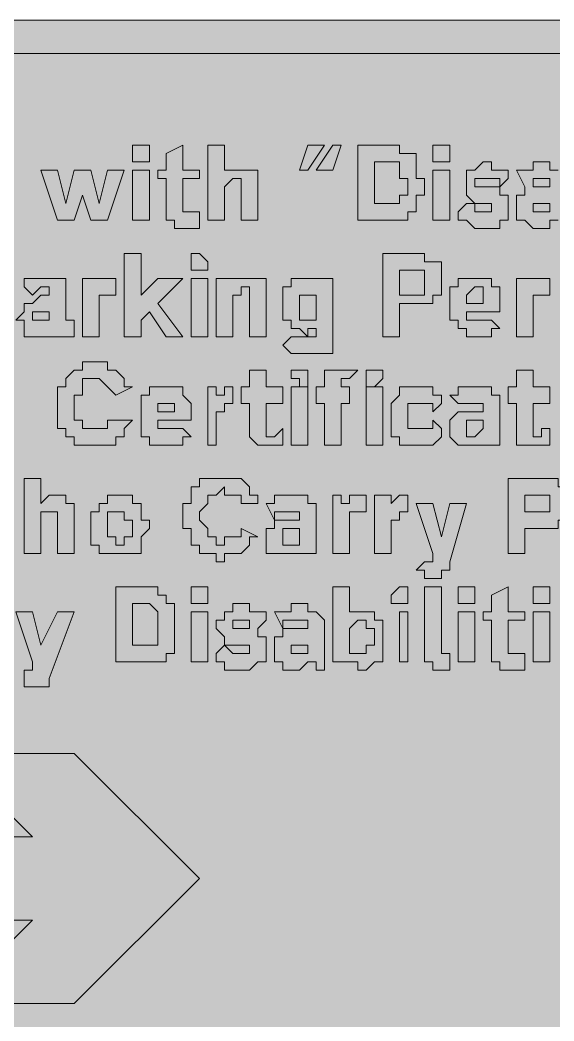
# Model space of a CAD drawing. Header units: metres. Extents: x 123 to 445, y 10 to 260.
# Drawn here: x 293.5 to 370.4, y 115.6 to 259.7 of the extents above; entities that cross this region are included whole.
import ezdxf

# ---------------------------------------------------------------- set-up
doc = ezdxf.new("R2010")
doc.units = ezdxf.units.M
doc.layers.add('FILL_BLACK_000000', color=7, linetype='Continuous', true_color=0x000000)
doc.layers.add('FILL_WHITE_FFFFFF', color=7, linetype='Continuous', true_color=0xffffff)

msp = doc.modelspace()

# ---------------------------------------------------------------- hatches: boundary and pattern name
at = {"layer": 'FILL_BLACK_000000', "true_color": 0x000000}
h = msp.add_hatch(color=7, dxfattribs=at)
h.dxf.hatch_style = 1
h.paths.add_polyline_path([(439.35, 259.68), (440.25, 258.97), (441.15, 258.48), (442.05, 257.99), (442.95, 257.28), (443.66, 256.38), (444.15, 255.48), (444.64, 254.58), (445.35, 253.68), (445.35, 250.08), (445.35, 19.68), (445.31, 17.88), (445.05, 16.08), (444.76, 15.18), (444.34, 14.28), (443.74, 13.38), (442.95, 12.48), (442.05, 11.77), (441.15, 11.28), (440.25, 10.79), (439.35, 10.08), (435.75, 10.08), (130.95, 10.08), (129.17, 10.12), (127.5, 10.38), (126.74, 10.67), (126.06, 11.09), (125.45, 11.69), (124.95, 12.48), (123.3, 14.28), (122.76, 15.18), (122.55, 16.08), (122.55, 19.68), (122.55, 250.08), (122.59, 251.88), (122.85, 253.68), (123.14, 254.58), (123.56, 255.48), (124.16, 256.38), (124.95, 257.28), (125.83, 257.99), (126.6, 258.48), (127.14, 258.97), (127.3, 259.28), (127.35, 259.68), (130.95, 259.68), (435.75, 259.68), (439.35, 259.68)])
h.paths.add_polyline_path([(129.19, 254.64), (128.38, 254.31), (127.65, 253.83), (127.04, 253.18), (126.56, 252.35), (126.26, 251.32), (126.15, 250.08), (126.15, 19.68), (126.36, 18.78), (126.9, 17.88), (128.55, 16.08), (128.6, 15.68), (128.76, 15.39), (129.3, 15.03), (130.07, 14.9), (130.95, 14.88), (435.75, 14.88), (436.65, 14.9), (437.55, 15.03), (438.45, 15.39), (439.35, 16.08), (440.04, 16.98), (440.4, 17.88), (440.53, 18.78), (440.55, 19.68), (440.55, 250.08), (440.55, 252.48), (440.4, 253.08), (440.04, 253.49), (439.75, 253.63), (439.35, 253.68), (438.45, 254.37), (437.55, 254.73), (436.65, 254.86), (435.75, 254.88), (130.95, 254.88), (130.05, 254.82), (129.19, 254.64)], flags=16)
h = msp.add_hatch(color=7, dxfattribs=at)
h.dxf.hatch_style = 1
h.paths.add_polyline_path([(309.75, 239.28), (309.75, 240.48), (309.75, 241.68), (310.95, 241.68), (312.15, 241.68), (312.15, 240.48), (312.15, 239.28), (310.95, 239.28), (309.75, 239.28)])
h = msp.add_hatch(color=7, dxfattribs=at)
h.dxf.hatch_style = 1
h.paths.add_polyline_path([(319.35, 238.08), (319.35, 236.88), (316.95, 236.88), (316.95, 233.28), (316.95, 232.08), (318.15, 232.08), (319.35, 232.08), (319.35, 230.88), (319.35, 229.68), (318.15, 229.68), (316.95, 229.68), (315.75, 229.68), (315.75, 230.88), (314.55, 230.88), (314.55, 232.08), (314.55, 236.88), (313.35, 236.88), (313.35, 238.08), (314.55, 238.08), (314.55, 240.48), (316.95, 241.68), (316.95, 238.08), (319.35, 238.08)])
h = msp.add_hatch(color=7, dxfattribs=at)
h.dxf.hatch_style = 1
h.paths.add_polyline_path([(324.15, 238.08), (325.35, 238.08), (326.55, 238.08), (327.75, 238.08), (327.75, 236.88), (327.75, 235.68), (327.75, 230.88), (325.35, 230.88), (325.35, 235.68), (325.35, 236.88), (324.15, 236.88), (322.95, 235.68), (322.95, 230.88), (320.55, 230.88), (320.55, 241.68), (322.95, 241.68), (322.95, 238.08), (324.15, 238.08)])
h = msp.add_hatch(color=7, dxfattribs=at)
h.dxf.hatch_style = 1
h.paths.add_polyline_path([(334.95, 241.68), (337.35, 241.68), (334.95, 238.08), (333.75, 238.08), (334.95, 241.68)])
h = msp.add_hatch(color=7, dxfattribs=at)
h.dxf.hatch_style = 1
h.paths.add_polyline_path([(338.55, 241.68), (339.75, 241.68), (338.55, 238.08), (336.15, 238.08), (338.55, 241.68)])
h = msp.add_hatch(color=7, dxfattribs=at)
h.dxf.hatch_style = 1
h.paths.add_polyline_path([(342.15, 241.68), (346.95, 241.68), (348.15, 241.68), (348.15, 240.48), (349.35, 240.48), (350.55, 240.48), (350.55, 239.28), (350.55, 238.08), (350.55, 236.88), (351.75, 236.88), (351.75, 235.68), (351.75, 234.48), (350.55, 234.48), (350.55, 233.28), (350.55, 232.08), (349.35, 232.08), (349.35, 230.88), (348.15, 230.88), (346.95, 230.88), (342.15, 230.88), (342.15, 241.68)])
h.paths.add_polyline_path([(345.75, 233.28), (346.95, 233.28), (348.15, 233.28), (348.15, 234.48), (349.35, 234.48), (349.35, 235.68), (349.35, 236.88), (348.15, 236.88), (348.15, 238.08), (348.15, 239.28), (346.95, 239.28), (345.75, 239.28), (344.55, 239.28), (344.55, 233.28), (345.75, 233.28)], flags=16)
h = msp.add_hatch(color=7, dxfattribs=at)
h.dxf.hatch_style = 1
h.paths.add_polyline_path([(352.95, 239.28), (352.95, 240.48), (352.95, 241.68), (354.15, 241.68), (355.35, 241.68), (355.35, 240.48), (355.35, 239.28), (354.15, 239.28), (352.95, 239.28)])
h = msp.add_hatch(color=7, dxfattribs=at)
h.dxf.hatch_style = 1
h.paths.add_polyline_path([(363.75, 234.48), (363.75, 233.28), (363.75, 232.08), (363.75, 230.88), (362.55, 230.88), (362.55, 229.68), (361.35, 229.68), (360.15, 229.68), (358.95, 229.68), (357.75, 230.88), (356.55, 230.88), (356.55, 232.08), (357.75, 233.28), (358.95, 233.28), (357.75, 234.48), (357.75, 235.68), (357.75, 236.88), (357.75, 238.08), (358.95, 238.08), (360.15, 239.28), (361.35, 239.28), (361.35, 238.08), (362.55, 238.08), (363.75, 238.08), (363.75, 236.88), (362.55, 235.68), (362.55, 234.48), (363.75, 234.48)])
h.paths.add_polyline_path([(358.95, 232.08), (360.15, 232.08), (361.35, 232.08), (361.35, 233.28), (360.15, 233.28), (358.95, 233.28), (358.95, 232.08)], flags=16)
h.paths.add_polyline_path([(362.55, 236.88), (361.35, 236.88), (360.15, 236.88), (358.95, 236.88), (358.95, 235.68), (360.15, 235.68), (361.35, 235.68), (362.55, 235.68), (362.55, 236.88)], flags=16)
h = msp.add_hatch(color=7, dxfattribs=at)
h.dxf.hatch_style = 1
h.paths.add_polyline_path([(367.35, 238.08), (367.35, 239.28), (368.55, 239.28), (369.75, 239.28), (369.75, 238.08), (370.95, 238.08), (372.15, 238.08), (372.15, 236.88), (372.15, 232.08), (373.35, 232.08), (372.15, 229.68), (370.95, 229.68), (370.95, 230.88), (369.75, 230.88), (369.75, 229.68), (368.55, 229.68), (367.35, 229.68), (366.15, 230.88), (364.95, 230.88), (364.95, 232.08), (364.95, 233.28), (364.95, 234.48), (366.15, 234.48), (366.15, 235.68), (364.95, 238.08), (366.15, 238.08), (367.35, 238.08)])
h.paths.add_polyline_path([(369.75, 236.88), (368.55, 236.88), (367.35, 236.88), (367.35, 235.68), (368.55, 235.68), (369.75, 235.68), (369.75, 236.88)], flags=16)
h.paths.add_polyline_path([(368.55, 232.08), (369.75, 232.08), (369.75, 233.28), (368.55, 233.28), (367.35, 233.28), (367.35, 232.08), (368.55, 232.08)], flags=16)
h = msp.add_hatch(color=7, dxfattribs=at)
h.dxf.hatch_style = 1
h.paths.add_polyline_path([(303.75, 230.88), (302.55, 234.48), (301.35, 230.88), (298.95, 230.88), (296.55, 238.08), (298.95, 238.08), (300.15, 233.28), (301.35, 238.08), (302.55, 238.08), (303.75, 238.08), (304.95, 233.28), (306.15, 238.08), (308.55, 238.08), (306.15, 230.88), (303.75, 230.88)])
h = msp.add_hatch(color=7, dxfattribs=at)
h.dxf.hatch_style = 1
h.paths.add_polyline_path([(309.75, 230.88), (309.75, 238.08), (312.15, 238.08), (312.15, 230.88), (309.75, 230.88)])
h = msp.add_hatch(color=7, dxfattribs=at)
h.dxf.hatch_style = 1
h.paths.add_polyline_path([(352.95, 230.88), (352.95, 238.08), (355.35, 238.08), (355.35, 230.88), (352.95, 230.88)])
h = msp.add_hatch(color=7, dxfattribs=at)
h.dxf.hatch_style = 1
h.paths.add_polyline_path([(308.55, 226.08), (310.95, 226.08), (310.95, 220.08), (313.35, 222.48), (316.95, 222.48), (313.35, 218.88), (316.95, 214.08), (314.55, 214.08), (312.15, 217.68), (310.95, 216.48), (310.95, 214.08), (308.55, 214.08), (308.55, 226.08)])
h = msp.add_hatch(color=7, dxfattribs=at)
h.dxf.hatch_style = 1
h.paths.add_polyline_path([(318.15, 223.68), (318.15, 224.88), (318.15, 226.08), (319.35, 226.08), (320.55, 224.88), (320.55, 223.68), (319.35, 223.68), (318.15, 223.68)])
h = msp.add_hatch(color=7, dxfattribs=at)
h.dxf.hatch_style = 1
h.paths.add_polyline_path([(345.75, 214.08), (345.75, 226.08), (351.75, 226.08), (351.75, 224.88), (352.95, 224.88), (354.15, 224.88), (354.15, 223.68), (354.15, 222.48), (354.15, 221.28), (354.15, 220.08), (352.95, 220.08), (352.95, 218.88), (351.75, 218.88), (348.15, 218.88), (348.15, 214.08), (345.75, 214.08)])
h.paths.add_polyline_path([(351.75, 220.08), (351.75, 221.28), (351.75, 222.48), (351.75, 223.68), (350.55, 223.68), (348.15, 223.68), (348.15, 220.08), (350.55, 220.08), (351.75, 220.08)], flags=16)
h = msp.add_hatch(color=7, dxfattribs=at)
h.dxf.hatch_style = 1
h.paths.add_polyline_path([(295.35, 214.08), (294.15, 214.08), (294.15, 215.28), (294.15, 216.48), (292.95, 216.48), (294.15, 217.68), (294.15, 218.88), (295.35, 218.88), (296.55, 220.08), (297.75, 220.08), (297.75, 221.28), (296.55, 221.28), (295.35, 220.08), (294.15, 221.28), (294.15, 222.48), (295.35, 222.48), (296.55, 222.48), (297.75, 222.48), (298.95, 222.48), (300.15, 222.48), (300.15, 221.28), (300.15, 220.08), (300.15, 216.48), (301.35, 216.48), (301.35, 214.08), (300.15, 214.08), (298.95, 214.08), (297.75, 214.08), (296.55, 214.08), (295.35, 214.08)])
h.paths.add_polyline_path([(297.75, 216.48), (297.75, 217.68), (296.55, 217.68), (295.35, 217.68), (295.35, 216.48), (296.55, 216.48), (297.75, 216.48)], flags=16)
h = msp.add_hatch(color=7, dxfattribs=at)
h.dxf.hatch_style = 1
h.paths.add_polyline_path([(307.35, 222.48), (307.35, 220.08), (306.15, 220.08), (304.95, 220.08), (304.95, 218.88), (304.95, 214.08), (302.55, 214.08), (302.55, 222.48), (304.95, 222.48), (306.15, 222.48), (307.35, 222.48)])
h = msp.add_hatch(color=7, dxfattribs=at)
h.dxf.hatch_style = 1
h.paths.add_polyline_path([(318.15, 214.08), (318.15, 222.48), (320.55, 222.48), (320.55, 214.08), (318.15, 214.08)])
h = msp.add_hatch(color=7, dxfattribs=at)
h.dxf.hatch_style = 1
h.paths.add_polyline_path([(326.55, 214.08), (326.55, 218.88), (326.55, 220.08), (326.55, 221.28), (325.35, 221.28), (325.35, 220.08), (324.15, 220.08), (324.15, 218.88), (324.15, 214.08), (321.75, 214.08), (321.75, 222.48), (324.15, 222.48), (325.35, 222.48), (326.55, 222.48), (327.75, 222.48), (328.95, 222.48), (328.95, 221.28), (328.95, 220.08), (328.95, 214.08), (326.55, 214.08)])
h = msp.add_hatch(color=7, dxfattribs=at)
h.dxf.hatch_style = 1
h.paths.add_polyline_path([(332.55, 216.48), (331.35, 216.48), (331.35, 217.68), (331.35, 218.88), (331.35, 220.08), (331.35, 221.28), (332.55, 221.28), (332.55, 222.48), (333.75, 222.48), (334.95, 222.48), (336.15, 222.48), (338.55, 222.48), (338.55, 214.08), (338.55, 212.88), (338.55, 211.68), (337.35, 211.68), (336.15, 211.68), (334.95, 211.68), (333.75, 211.68), (332.55, 211.68), (331.35, 212.88), (332.55, 214.08), (333.75, 214.08), (334.95, 214.08), (333.75, 215.28), (332.55, 215.28), (332.55, 216.48)])
h.paths.add_polyline_path([(336.15, 214.08), (336.15, 215.28), (334.95, 215.28), (334.95, 214.08), (336.15, 214.08)], flags=16)
h.paths.add_polyline_path([(333.75, 220.08), (333.75, 218.88), (333.75, 217.68), (333.75, 216.48), (334.95, 216.48), (336.15, 216.48), (336.15, 217.68), (336.15, 220.08), (334.95, 220.08), (333.75, 220.08)], flags=16)
h = msp.add_hatch(color=7, dxfattribs=at)
h.dxf.hatch_style = 1
h.paths.add_polyline_path([(357.75, 216.48), (358.95, 216.48), (360.15, 216.48), (361.35, 216.48), (362.55, 215.28), (361.35, 215.28), (361.35, 214.08), (360.15, 214.08), (358.95, 214.08), (357.75, 214.08), (357.75, 215.28), (356.55, 215.28), (356.55, 216.48), (355.35, 216.48), (355.35, 217.68), (355.35, 218.88), (355.35, 220.08), (355.35, 221.28), (356.55, 221.28), (356.55, 222.48), (357.75, 222.48), (358.95, 222.48), (360.15, 222.48), (361.35, 222.48), (361.35, 221.28), (362.55, 221.28), (362.55, 220.08), (362.55, 218.88), (362.55, 217.68), (357.75, 217.68), (357.75, 216.48)])
h.paths.add_polyline_path([(360.15, 220.08), (360.15, 221.28), (358.95, 221.28), (357.75, 220.08), (357.75, 218.88), (360.15, 218.88), (360.15, 220.08)], flags=16)
h = msp.add_hatch(color=7, dxfattribs=at)
h.dxf.hatch_style = 1
h.paths.add_polyline_path([(369.75, 222.48), (369.75, 220.08), (368.55, 220.08), (367.35, 220.08), (367.35, 218.88), (367.35, 214.08), (364.95, 214.08), (364.95, 222.48), (367.35, 222.48), (368.55, 222.48), (369.75, 222.48)])
h = msp.add_hatch(color=7, dxfattribs=at)
h.dxf.hatch_style = 1
h.paths.add_polyline_path([(308.55, 200.88), (308.55, 199.68), (307.35, 199.68), (307.35, 198.48), (306.15, 198.48), (304.95, 198.48), (303.75, 198.48), (302.55, 198.48), (301.35, 198.48), (301.35, 199.68), (300.15, 199.68), (300.15, 200.88), (298.95, 200.88), (298.95, 202.08), (298.95, 203.28), (298.95, 204.48), (298.95, 205.68), (298.95, 206.88), (300.15, 206.88), (300.15, 208.08), (301.35, 209.28), (302.55, 209.28), (302.55, 210.48), (303.75, 210.48), (304.95, 210.48), (306.15, 210.48), (306.15, 209.28), (307.35, 209.28), (308.55, 208.08), (308.55, 206.88), (309.75, 206.88), (307.35, 205.68), (306.15, 206.88), (304.95, 208.08), (303.75, 208.08), (302.55, 208.08), (302.55, 206.88), (302.55, 205.68), (301.35, 205.68), (301.35, 204.48), (301.35, 203.28), (301.35, 202.08), (302.55, 202.08), (302.55, 200.88), (303.75, 200.88), (304.95, 200.88), (306.15, 200.88), (306.15, 202.08), (307.35, 202.08), (309.75, 202.08), (308.55, 200.88)])
h = msp.add_hatch(color=7, dxfattribs=at)
h.dxf.hatch_style = 1
h.paths.add_polyline_path([(331.35, 206.88), (331.35, 204.48), (328.95, 204.48), (328.95, 200.88), (328.95, 199.68), (330.15, 199.68), (331.35, 200.88), (331.35, 198.48), (330.15, 198.48), (328.95, 198.48), (327.75, 198.48), (326.55, 199.68), (326.55, 204.48), (325.35, 204.48), (325.35, 206.88), (326.55, 206.88), (326.55, 209.28), (328.95, 209.28), (328.95, 206.88), (331.35, 206.88)])
h = msp.add_hatch(color=7, dxfattribs=at)
h.dxf.hatch_style = 1
h.paths.add_polyline_path([(333.75, 208.08), (332.55, 208.08), (332.55, 209.28), (333.75, 209.28), (334.95, 209.28), (334.95, 208.08), (334.95, 206.88), (333.75, 206.88), (333.75, 208.08)])
h = msp.add_hatch(color=7, dxfattribs=at)
h.dxf.hatch_style = 1
h.paths.add_polyline_path([(337.35, 198.48), (337.35, 204.48), (336.15, 204.48), (336.15, 206.88), (337.35, 206.88), (337.35, 208.08), (337.35, 209.28), (338.55, 209.28), (339.75, 209.28), (340.95, 209.28), (342.15, 209.28), (340.95, 208.08), (339.75, 208.08), (339.75, 206.88), (340.95, 206.88), (340.95, 204.48), (339.75, 204.48), (339.75, 198.48), (337.35, 198.48)])
h = msp.add_hatch(color=7, dxfattribs=at)
h.dxf.hatch_style = 1
h.paths.add_polyline_path([(343.35, 206.88), (343.35, 208.08), (343.35, 209.28), (344.55, 209.28), (345.75, 209.28), (345.75, 208.08), (344.55, 206.88), (343.35, 206.88)])
h = msp.add_hatch(color=7, dxfattribs=at)
h.dxf.hatch_style = 1
h.paths.add_polyline_path([(369.75, 206.88), (369.75, 204.48), (367.35, 204.48), (367.35, 200.88), (367.35, 199.68), (368.55, 199.68), (368.55, 200.88), (369.75, 200.88), (369.75, 198.48), (368.55, 198.48), (367.35, 198.48), (366.15, 198.48), (364.95, 198.48), (364.95, 199.68), (364.95, 204.48), (363.75, 204.48), (363.75, 206.88), (364.95, 206.88), (364.95, 209.28), (367.35, 209.28), (367.35, 206.88), (369.75, 206.88)])
h = msp.add_hatch(color=7, dxfattribs=at)
h.dxf.hatch_style = 1
h.paths.add_polyline_path([(313.35, 200.88), (314.55, 200.88), (315.75, 200.88), (316.95, 200.88), (318.15, 199.68), (316.95, 199.68), (316.95, 198.48), (315.75, 198.48), (314.55, 198.48), (313.35, 198.48), (312.15, 198.48), (312.15, 199.68), (310.95, 199.68), (310.95, 200.88), (310.95, 202.08), (310.95, 203.28), (310.95, 204.48), (310.95, 205.68), (312.15, 205.68), (312.15, 206.88), (313.35, 206.88), (314.55, 206.88), (315.75, 206.88), (316.95, 206.88), (316.95, 205.68), (318.15, 204.48), (318.15, 203.28), (318.15, 202.08), (313.35, 202.08), (313.35, 200.88)])
h.paths.add_polyline_path([(315.75, 204.48), (314.55, 204.48), (313.35, 204.48), (313.35, 203.28), (315.75, 203.28), (315.75, 204.48)], flags=16)
h = msp.add_hatch(color=7, dxfattribs=at)
h.dxf.hatch_style = 1
h.paths.add_polyline_path([(320.55, 206.88), (321.75, 206.88), (321.75, 205.68), (322.95, 205.68), (322.95, 206.88), (324.15, 206.88), (324.15, 204.48), (322.95, 204.48), (322.95, 203.28), (321.75, 203.28), (321.75, 198.48), (320.55, 198.48), (320.55, 206.88)])
h = msp.add_hatch(color=7, dxfattribs=at)
h.dxf.hatch_style = 1
h.paths.add_polyline_path([(332.55, 198.48), (332.55, 206.88), (334.95, 206.88), (334.95, 198.48), (332.55, 198.48)])
h = msp.add_hatch(color=7, dxfattribs=at)
h.dxf.hatch_style = 1
h.paths.add_polyline_path([(343.35, 198.48), (343.35, 206.88), (345.75, 206.88), (345.75, 198.48), (343.35, 198.48)])
h = msp.add_hatch(color=7, dxfattribs=at)
h.dxf.hatch_style = 1
h.paths.add_polyline_path([(351.75, 206.88), (352.95, 206.88), (352.95, 205.68), (354.15, 205.68), (354.15, 204.48), (352.95, 203.28), (352.95, 204.48), (351.75, 204.48), (350.55, 204.48), (349.35, 204.48), (349.35, 203.28), (349.35, 202.08), (349.35, 200.88), (350.55, 200.88), (351.75, 200.88), (352.95, 200.88), (352.95, 202.08), (354.15, 200.88), (354.15, 199.68), (352.95, 198.48), (351.75, 198.48), (350.55, 198.48), (349.35, 198.48), (348.15, 198.48), (348.15, 199.68), (346.95, 199.68), (346.95, 200.88), (346.95, 202.08), (346.95, 203.28), (346.95, 204.48), (348.15, 205.68), (348.15, 206.88), (349.35, 206.88), (350.55, 206.88), (351.75, 206.88)])
h = msp.add_hatch(color=7, dxfattribs=at)
h.dxf.hatch_style = 1
h.paths.add_polyline_path([(356.55, 198.48), (355.35, 199.68), (355.35, 200.88), (355.35, 202.08), (356.55, 203.28), (357.75, 203.28), (358.95, 203.28), (360.15, 203.28), (360.15, 204.48), (358.95, 204.48), (357.75, 204.48), (356.55, 204.48), (355.35, 205.68), (356.55, 205.68), (356.55, 206.88), (357.75, 206.88), (358.95, 206.88), (360.15, 206.88), (361.35, 206.88), (361.35, 205.68), (362.55, 205.68), (362.55, 204.48), (362.55, 200.88), (362.55, 199.68), (362.55, 198.48), (361.35, 198.48), (360.15, 198.48), (358.95, 198.48), (357.75, 198.48), (356.55, 198.48)])
h.paths.add_polyline_path([(358.95, 199.68), (360.15, 200.88), (360.15, 202.08), (358.95, 202.08), (357.75, 202.08), (357.75, 200.88), (357.75, 199.68), (358.95, 199.68)], flags=16)
h = msp.add_hatch(color=7, dxfattribs=at)
h.dxf.hatch_style = 1
h.paths.add_polyline_path([(297.75, 191.28), (298.95, 191.28), (300.15, 191.28), (300.15, 190.08), (301.35, 190.08), (301.35, 188.88), (301.35, 187.68), (301.35, 182.88), (298.95, 182.88), (298.95, 187.68), (298.95, 188.88), (297.75, 188.88), (296.55, 188.88), (296.55, 187.68), (296.55, 182.88), (294.15, 182.88), (294.15, 193.68), (296.55, 193.68), (296.55, 190.08), (297.75, 191.28)])
h = msp.add_hatch(color=7, dxfattribs=at)
h.dxf.hatch_style = 1
h.paths.add_polyline_path([(326.55, 185.28), (326.55, 184.08), (325.35, 182.88), (324.15, 182.88), (322.95, 182.88), (322.95, 181.68), (321.75, 181.68), (321.75, 182.88), (320.55, 182.88), (319.35, 182.88), (319.35, 184.08), (318.15, 184.08), (318.15, 185.28), (318.15, 186.48), (316.95, 186.48), (316.95, 187.68), (316.95, 188.88), (316.95, 190.08), (318.15, 190.08), (318.15, 191.28), (318.15, 192.48), (319.35, 192.48), (319.35, 193.68), (320.55, 193.68), (321.75, 193.68), (322.95, 193.68), (324.15, 193.68), (325.35, 193.68), (326.55, 192.48), (326.55, 191.28), (327.75, 191.28), (327.75, 190.08), (325.35, 190.08), (325.35, 191.28), (324.15, 191.28), (322.95, 191.28), (322.95, 192.48), (321.75, 191.28), (320.55, 191.28), (320.55, 190.08), (319.35, 188.88), (319.35, 187.68), (320.55, 186.48), (320.55, 185.28), (321.75, 185.28), (321.75, 184.08), (322.95, 184.08), (322.95, 185.28), (324.15, 185.28), (325.35, 185.28), (325.35, 186.48), (327.75, 185.28), (326.55, 185.28)])
h = msp.add_hatch(color=7, dxfattribs=at)
h.dxf.hatch_style = 1
h.paths.add_polyline_path([(363.75, 182.88), (363.75, 193.68), (369.75, 193.68), (370.95, 193.68), (370.95, 192.48), (372.15, 192.48), (372.15, 191.28), (372.15, 190.08), (372.15, 188.88), (372.15, 187.68), (370.95, 187.68), (370.95, 186.48), (369.75, 186.48), (366.15, 186.48), (366.15, 182.88), (363.75, 182.88)])
h.paths.add_polyline_path([(369.75, 188.88), (369.75, 190.08), (369.75, 191.28), (368.55, 191.28), (366.15, 191.28), (366.15, 188.88), (368.55, 188.88), (369.75, 188.88)], flags=16)
h = msp.add_hatch(color=7, dxfattribs=at)
h.dxf.hatch_style = 1
h.paths.add_polyline_path([(310.95, 184.08), (310.95, 182.88), (309.75, 182.88), (308.55, 182.88), (307.35, 182.88), (306.15, 182.88), (304.95, 182.88), (304.95, 184.08), (303.75, 184.08), (303.75, 185.28), (303.75, 186.48), (303.75, 187.68), (303.75, 188.88), (304.95, 188.88), (304.95, 190.08), (306.15, 190.08), (306.15, 191.28), (307.35, 191.28), (308.55, 191.28), (309.75, 191.28), (309.75, 190.08), (310.95, 190.08), (310.95, 188.88), (310.95, 187.68), (312.15, 187.68), (312.15, 186.48), (310.95, 185.28), (310.95, 184.08)])
h.paths.add_polyline_path([(308.55, 187.68), (308.55, 188.88), (307.35, 188.88), (306.15, 188.88), (306.15, 187.68), (306.15, 186.48), (306.15, 185.28), (307.35, 185.28), (307.35, 184.08), (308.55, 184.08), (308.55, 185.28), (309.75, 185.28), (309.75, 186.48), (309.75, 187.68), (308.55, 187.68)], flags=16)
h = msp.add_hatch(color=7, dxfattribs=at)
h.dxf.hatch_style = 1
h.paths.add_polyline_path([(330.15, 191.28), (331.35, 191.28), (332.55, 191.28), (333.75, 191.28), (334.95, 191.28), (334.95, 190.08), (336.15, 190.08), (336.15, 188.88), (336.15, 184.08), (336.15, 182.88), (334.95, 182.88), (333.75, 182.88), (332.55, 182.88), (331.35, 182.88), (330.15, 182.88), (328.95, 182.88), (328.95, 184.08), (328.95, 185.28), (328.95, 186.48), (330.15, 186.48), (330.15, 187.68), (328.95, 190.08), (330.15, 190.08), (330.15, 191.28)])
h.paths.add_polyline_path([(331.35, 187.68), (332.55, 187.68), (333.75, 187.68), (333.75, 188.88), (332.55, 188.88), (331.35, 188.88), (330.15, 188.88), (330.15, 187.68), (331.35, 187.68)], flags=16)
h.paths.add_polyline_path([(332.55, 184.08), (333.75, 184.08), (333.75, 185.28), (333.75, 186.48), (332.55, 186.48), (331.35, 186.48), (331.35, 185.28), (331.35, 184.08), (332.55, 184.08)], flags=16)
h = msp.add_hatch(color=7, dxfattribs=at)
h.dxf.hatch_style = 1
h.paths.add_polyline_path([(338.55, 191.28), (339.75, 191.28), (339.75, 190.08), (340.95, 190.08), (340.95, 191.28), (342.15, 191.28), (343.35, 191.28), (343.35, 188.88), (342.15, 188.88), (340.95, 188.88), (340.95, 187.68), (340.95, 182.88), (338.55, 182.88), (338.55, 191.28)])
h = msp.add_hatch(color=7, dxfattribs=at)
h.dxf.hatch_style = 1
h.paths.add_polyline_path([(344.55, 191.28), (346.95, 191.28), (346.95, 190.08), (348.15, 191.28), (349.35, 191.28), (349.35, 188.88), (348.15, 188.88), (348.15, 187.68), (346.95, 187.68), (346.95, 182.88), (344.55, 182.88), (344.55, 191.28)])
h = msp.add_hatch(color=7, dxfattribs=at)
h.dxf.hatch_style = 1
h.paths.add_polyline_path([(355.35, 181.68), (355.35, 180.48), (354.15, 180.48), (354.15, 179.28), (352.95, 179.28), (351.75, 179.28), (351.75, 180.48), (350.55, 180.48), (351.75, 181.68), (352.95, 181.68), (352.95, 182.88), (350.55, 190.08), (352.95, 190.08), (354.15, 185.28), (355.35, 190.08), (357.75, 190.08), (355.35, 181.68)])
h = msp.add_hatch(color=7, dxfattribs=at)
h.dxf.hatch_style = 1
h.paths.add_polyline_path([(307.35, 178.08), (312.15, 178.08), (313.35, 178.08), (313.35, 176.88), (314.55, 176.88), (314.55, 175.68), (315.75, 175.68), (315.75, 174.48), (315.75, 173.28), (315.75, 172.08), (315.75, 170.88), (315.75, 169.68), (315.75, 168.48), (314.55, 168.48), (314.55, 167.28), (313.35, 167.28), (312.15, 167.28), (307.35, 167.28), (307.35, 178.08)])
h.paths.add_polyline_path([(310.95, 169.68), (312.15, 169.68), (313.35, 169.68), (313.35, 170.88), (313.35, 172.08), (313.35, 173.28), (313.35, 174.48), (312.15, 175.68), (310.95, 175.68), (309.75, 175.68), (309.75, 169.68), (310.95, 169.68)], flags=16)
h = msp.add_hatch(color=7, dxfattribs=at)
h.dxf.hatch_style = 1
h.paths.add_polyline_path([(318.15, 175.68), (318.15, 176.88), (318.15, 178.08), (319.35, 178.08), (320.55, 178.08), (320.55, 176.88), (320.55, 175.68), (319.35, 175.68), (318.15, 175.68)])
h = msp.add_hatch(color=7, dxfattribs=at)
h.dxf.hatch_style = 1
h.paths.add_polyline_path([(342.15, 167.28), (340.95, 167.28), (338.55, 167.28), (338.55, 178.08), (340.95, 178.08), (340.95, 174.48), (342.15, 174.48), (343.35, 174.48), (344.55, 174.48), (344.55, 173.28), (345.75, 173.28), (345.75, 172.08), (345.75, 170.88), (345.75, 169.68), (345.75, 168.48), (345.75, 167.28), (344.55, 167.28), (343.35, 166.08), (342.15, 166.08), (342.15, 167.28)])
h.paths.add_polyline_path([(343.35, 169.68), (344.55, 169.68), (344.55, 170.88), (344.55, 172.08), (343.35, 172.08), (343.35, 173.28), (342.15, 173.28), (340.95, 172.08), (340.95, 169.68), (340.95, 168.48), (342.15, 168.48), (343.35, 168.48), (343.35, 169.68)], flags=16)
h = msp.add_hatch(color=7, dxfattribs=at)
h.dxf.hatch_style = 1
h.paths.add_polyline_path([(346.95, 175.68), (346.95, 176.88), (348.15, 178.08), (349.35, 178.08), (349.35, 176.88), (349.35, 175.68), (348.15, 175.68), (346.95, 175.68)])
h = msp.add_hatch(color=7, dxfattribs=at)
h.dxf.hatch_style = 1
h.paths.add_polyline_path([(354.15, 169.68), (354.15, 168.48), (355.35, 168.48), (355.35, 167.28), (355.35, 166.08), (354.15, 166.08), (352.95, 166.08), (352.95, 167.28), (351.75, 167.28), (351.75, 168.48), (351.75, 178.08), (354.15, 178.08), (354.15, 169.68)])
h = msp.add_hatch(color=7, dxfattribs=at)
h.dxf.hatch_style = 1
h.paths.add_polyline_path([(356.55, 175.68), (356.55, 176.88), (356.55, 178.08), (357.75, 178.08), (358.95, 178.08), (358.95, 176.88), (358.95, 175.68), (357.75, 175.68), (356.55, 175.68)])
h = msp.add_hatch(color=7, dxfattribs=at)
h.dxf.hatch_style = 1
h.paths.add_polyline_path([(366.15, 174.48), (366.15, 173.28), (363.75, 173.28), (363.75, 169.68), (363.75, 168.48), (364.95, 168.48), (366.15, 168.48), (366.15, 167.28), (366.15, 166.08), (364.95, 166.08), (363.75, 166.08), (362.55, 166.08), (362.55, 167.28), (361.35, 167.28), (361.35, 168.48), (361.35, 173.28), (360.15, 173.28), (360.15, 174.48), (361.35, 174.48), (361.35, 176.88), (363.75, 178.08), (363.75, 174.48), (366.15, 174.48)])
h = msp.add_hatch(color=7, dxfattribs=at)
h.dxf.hatch_style = 1
h.paths.add_polyline_path([(367.35, 175.68), (367.35, 176.88), (367.35, 178.08), (368.55, 178.08), (369.75, 178.08), (369.75, 176.88), (369.75, 175.68), (368.55, 175.68), (367.35, 175.68)])
h = msp.add_hatch(color=7, dxfattribs=at)
h.dxf.hatch_style = 1
h.paths.add_polyline_path([(297.75, 164.88), (297.75, 163.68), (296.55, 163.68), (295.35, 163.68), (294.15, 163.68), (294.15, 166.08), (295.35, 166.08), (295.35, 167.28), (292.95, 174.48), (295.35, 174.48), (296.55, 169.68), (298.95, 174.48), (301.35, 174.48), (297.75, 164.88)])
h = msp.add_hatch(color=7, dxfattribs=at)
h.dxf.hatch_style = 1
h.paths.add_polyline_path([(318.15, 167.28), (318.15, 174.48), (320.55, 174.48), (320.55, 167.28), (318.15, 167.28)])
h = msp.add_hatch(color=7, dxfattribs=at)
h.dxf.hatch_style = 1
h.paths.add_polyline_path([(328.95, 170.88), (328.95, 169.68), (328.95, 168.48), (328.95, 167.28), (327.75, 167.28), (326.55, 166.08), (325.35, 166.08), (324.15, 166.08), (322.95, 166.08), (322.95, 167.28), (321.75, 167.28), (321.75, 168.48), (322.95, 169.68), (322.95, 170.88), (321.75, 172.08), (321.75, 173.28), (322.95, 173.28), (322.95, 174.48), (324.15, 174.48), (324.15, 175.68), (325.35, 175.68), (326.55, 175.68), (326.55, 174.48), (327.75, 174.48), (328.95, 174.48), (328.95, 173.28), (327.75, 172.08), (327.75, 170.88), (328.95, 170.88)])
h.paths.add_polyline_path([(324.15, 168.48), (325.35, 168.48), (326.55, 168.48), (326.55, 169.68), (325.35, 169.68), (324.15, 169.68), (322.95, 169.68), (324.15, 168.48)], flags=16)
h.paths.add_polyline_path([(325.35, 173.28), (324.15, 173.28), (324.15, 172.08), (325.35, 172.08), (326.55, 172.08), (326.55, 173.28), (325.35, 173.28)], flags=16)
h = msp.add_hatch(color=7, dxfattribs=at)
h.dxf.hatch_style = 1
h.paths.add_polyline_path([(332.55, 174.48), (332.55, 175.68), (333.75, 175.68), (334.95, 175.68), (334.95, 174.48), (336.15, 174.48), (337.35, 173.28), (337.35, 168.48), (337.35, 166.08), (336.15, 166.08), (336.15, 167.28), (334.95, 167.28), (333.75, 166.08), (332.55, 166.08), (331.35, 166.08), (331.35, 167.28), (330.15, 167.28), (330.15, 168.48), (330.15, 169.68), (330.15, 170.88), (331.35, 170.88), (331.35, 172.08), (330.15, 174.48), (331.35, 174.48), (332.55, 174.48)])
h.paths.add_polyline_path([(332.55, 172.08), (333.75, 172.08), (334.95, 172.08), (334.95, 173.28), (333.75, 173.28), (332.55, 173.28), (331.35, 173.28), (331.35, 172.08), (332.55, 172.08)], flags=16)
h.paths.add_polyline_path([(333.75, 168.48), (334.95, 168.48), (334.95, 169.68), (333.75, 169.68), (332.55, 169.68), (332.55, 168.48), (333.75, 168.48)], flags=16)
h = msp.add_hatch(color=7, dxfattribs=at)
h.dxf.hatch_style = 1
h.paths.add_polyline_path([(348.15, 167.28), (348.15, 174.48), (349.35, 174.48), (349.35, 167.28), (348.15, 167.28)])
h = msp.add_hatch(color=7, dxfattribs=at)
h.dxf.hatch_style = 1
h.paths.add_polyline_path([(356.55, 167.28), (356.55, 174.48), (358.95, 174.48), (358.95, 167.28), (356.55, 167.28)])
h = msp.add_hatch(color=7, dxfattribs=at)
h.dxf.hatch_style = 1
h.paths.add_polyline_path([(367.35, 167.28), (367.35, 174.48), (369.75, 174.48), (369.75, 167.28), (367.35, 167.28)])
h = msp.add_hatch(color=7, dxfattribs=at)
h.dxf.hatch_style = 1
h.paths.add_polyline_path([(319.35, 136.08), (301.35, 118.08), (283.35, 118.08), (295.35, 130.08), (248.55, 130.08), (248.55, 142.08), (295.35, 142.08), (283.35, 154.08), (301.35, 154.08), (319.35, 136.08)])
at = {"layer": 'FILL_WHITE_FFFFFF', "true_color": 0xffffff}
h = msp.add_hatch(color=7, dxfattribs=at)
h.dxf.hatch_style = 1
h.paths.add_polyline_path([(435.75, 254.88), (438.15, 254.88), (439.35, 253.68), (439.75, 253.63), (440.04, 253.49), (440.4, 253.08), (440.55, 252.48), (440.55, 250.08), (440.55, 19.68), (440.53, 18.78), (440.4, 17.88), (440.04, 16.98), (439.35, 16.08), (438.45, 15.39), (437.55, 15.03), (436.65, 14.9), (435.75, 14.88), (130.95, 14.88), (130.07, 14.9), (129.3, 15.03), (128.76, 15.39), (128.6, 15.68), (128.55, 16.08), (126.9, 17.88), (126.36, 18.78), (126.15, 19.68), (126.15, 250.08), (126.36, 250.98), (126.9, 251.88), (128.55, 253.68), (128.6, 254.08), (128.76, 254.37), (129.3, 254.73), (130.07, 254.86), (130.95, 254.88), (435.75, 254.88)])

# ---------------------------------------------------------------- linework, layer by layer
at = {"layer": 'FILL_BLACK_000000', "lineweight": 0, "true_color": 0x000000}
for points in [[(130.95, 259.68), (435.75, 259.68), (439.35, 259.68), (440.25, 258.97), (441.15, 258.48), (442.05, 257.99), (442.95, 257.28), (443.66, 256.38), (444.15, 255.48), (444.64, 254.58), (445.35, 253.68), (445.35, 250.08), (445.35, 19.68)], [(130.95, 14.88), (435.75, 14.88), (436.65, 14.9), (437.55, 15.03), (438.45, 15.39), (439.35, 16.08), (440.04, 16.98), (440.4, 17.88), (440.53, 18.78), (440.55, 19.68), (440.55, 250.08), (440.55, 252.48), (440.4, 253.08), (440.04, 253.49), (439.75, 253.63), (439.35, 253.68), (438.45, 254.37), (437.55, 254.73), (436.65, 254.86), (435.75, 254.88), (130.95, 254.88)], [(370.95, 230.88), (369.75, 230.88), (369.75, 229.68), (368.55, 229.68), (367.35, 229.68), (366.15, 230.88), (364.95, 230.88), (364.95, 232.08), (364.95, 233.28), (364.95, 234.48), (366.15, 234.48), (366.15, 235.68), (364.95, 238.08), (366.15, 238.08), (367.35, 238.08), (367.35, 239.28), (368.55, 239.28), (369.75, 239.28), (369.75, 238.08), (370.95, 238.08)]]:
    msp.add_lwpolyline(points, dxfattribs=at)
for points in [[(309.75, 239.28), (309.75, 240.48), (309.75, 241.68), (310.95, 241.68), (312.15, 241.68), (312.15, 240.48), (312.15, 239.28), (310.95, 239.28)], [(319.35, 238.08), (319.35, 236.88), (316.95, 236.88), (316.95, 233.28), (316.95, 232.08), (318.15, 232.08), (319.35, 232.08), (319.35, 230.88), (319.35, 229.68), (318.15, 229.68), (316.95, 229.68), (315.75, 229.68), (315.75, 230.88), (314.55, 230.88), (314.55, 232.08), (314.55, 236.88), (313.35, 236.88), (313.35, 238.08), (314.55, 238.08), (314.55, 240.48), (316.95, 241.68), (316.95, 238.08)], [(324.15, 238.08), (325.35, 238.08), (326.55, 238.08), (327.75, 238.08), (327.75, 236.88), (327.75, 235.68), (327.75, 230.88), (325.35, 230.88), (325.35, 235.68), (325.35, 236.88), (324.15, 236.88), (322.95, 235.68), (322.95, 230.88), (320.55, 230.88), (320.55, 241.68), (322.95, 241.68), (322.95, 238.08)], [(334.95, 241.68), (337.35, 241.68), (334.95, 238.08), (333.75, 238.08)], [(338.55, 241.68), (339.75, 241.68), (338.55, 238.08), (336.15, 238.08)], [(342.15, 241.68), (346.95, 241.68), (348.15, 241.68), (348.15, 240.48), (349.35, 240.48), (350.55, 240.48), (350.55, 239.28), (350.55, 238.08), (350.55, 236.88), (351.75, 236.88), (351.75, 235.68), (351.75, 234.48), (350.55, 234.48), (350.55, 233.28), (350.55, 232.08), (349.35, 232.08), (349.35, 230.88), (348.15, 230.88), (346.95, 230.88), (342.15, 230.88)], [(352.95, 239.28), (352.95, 240.48), (352.95, 241.68), (354.15, 241.68), (355.35, 241.68), (355.35, 240.48), (355.35, 239.28), (354.15, 239.28)], [(345.75, 233.28), (346.95, 233.28), (348.15, 233.28), (348.15, 234.48), (349.35, 234.48), (349.35, 235.68), (349.35, 236.88), (348.15, 236.88), (348.15, 238.08), (348.15, 239.28), (346.95, 239.28), (345.75, 239.28), (344.55, 239.28), (344.55, 233.28)], [(363.75, 234.48), (363.75, 233.28), (363.75, 232.08), (363.75, 230.88), (362.55, 230.88), (362.55, 229.68), (361.35, 229.68), (360.15, 229.68), (358.95, 229.68), (357.75, 230.88), (356.55, 230.88), (356.55, 232.08), (357.75, 233.28), (358.95, 233.28), (357.75, 234.48), (357.75, 235.68), (357.75, 236.88), (357.75, 238.08), (358.95, 238.08), (360.15, 239.28), (361.35, 239.28), (361.35, 238.08), (362.55, 238.08), (363.75, 238.08), (363.75, 236.88), (362.55, 235.68), (362.55, 234.48)], [(303.75, 230.88), (302.55, 234.48), (301.35, 230.88), (298.95, 230.88), (296.55, 238.08), (298.95, 238.08), (300.15, 233.28), (301.35, 238.08), (302.55, 238.08), (303.75, 238.08), (304.95, 233.28), (306.15, 238.08), (308.55, 238.08), (306.15, 230.88)], [(309.75, 230.88), (309.75, 238.08), (312.15, 238.08), (312.15, 230.88)], [(352.95, 230.88), (352.95, 238.08), (355.35, 238.08), (355.35, 230.88)], [(362.55, 236.88), (361.35, 236.88), (360.15, 236.88), (358.95, 236.88), (358.95, 235.68), (360.15, 235.68), (361.35, 235.68), (362.55, 235.68)], [(369.75, 236.88), (368.55, 236.88), (367.35, 236.88), (367.35, 235.68), (368.55, 235.68), (369.75, 235.68)], [(358.95, 232.08), (360.15, 232.08), (361.35, 232.08), (361.35, 233.28), (360.15, 233.28), (358.95, 233.28)], [(368.55, 232.08), (369.75, 232.08), (369.75, 233.28), (368.55, 233.28), (367.35, 233.28), (367.35, 232.08)], [(308.55, 226.08), (310.95, 226.08), (310.95, 220.08), (313.35, 222.48), (316.95, 222.48), (313.35, 218.88), (316.95, 214.08), (314.55, 214.08), (312.15, 217.68), (310.95, 216.48), (310.95, 214.08), (308.55, 214.08)], [(318.15, 223.68), (318.15, 224.88), (318.15, 226.08), (319.35, 226.08), (320.55, 224.88), (320.55, 223.68), (319.35, 223.68)], [(345.75, 214.08), (345.75, 226.08), (351.75, 226.08), (351.75, 224.88), (352.95, 224.88), (354.15, 224.88), (354.15, 223.68), (354.15, 222.48), (354.15, 221.28), (354.15, 220.08), (352.95, 220.08), (352.95, 218.88), (351.75, 218.88), (348.15, 218.88), (348.15, 214.08)], [(351.75, 220.08), (351.75, 221.28), (351.75, 222.48), (351.75, 223.68), (350.55, 223.68), (348.15, 223.68), (348.15, 220.08), (350.55, 220.08)], [(295.35, 214.08), (294.15, 214.08), (294.15, 215.28), (294.15, 216.48), (292.95, 216.48), (294.15, 217.68), (294.15, 218.88), (295.35, 218.88), (296.55, 220.08), (297.75, 220.08), (297.75, 221.28), (296.55, 221.28), (295.35, 220.08), (294.15, 221.28), (294.15, 222.48), (295.35, 222.48), (296.55, 222.48), (297.75, 222.48), (298.95, 222.48), (300.15, 222.48), (300.15, 221.28), (300.15, 220.08), (300.15, 216.48), (301.35, 216.48), (301.35, 214.08), (300.15, 214.08), (298.95, 214.08), (297.75, 214.08), (296.55, 214.08)], [(307.35, 222.48), (307.35, 220.08), (306.15, 220.08), (304.95, 220.08), (304.95, 218.88), (304.95, 214.08), (302.55, 214.08), (302.55, 222.48), (304.95, 222.48), (306.15, 222.48)], [(318.15, 214.08), (318.15, 222.48), (320.55, 222.48), (320.55, 214.08)], [(326.55, 214.08), (326.55, 218.88), (326.55, 220.08), (326.55, 221.28), (325.35, 221.28), (325.35, 220.08), (324.15, 220.08), (324.15, 218.88), (324.15, 214.08), (321.75, 214.08), (321.75, 222.48), (324.15, 222.48), (325.35, 222.48), (326.55, 222.48), (327.75, 222.48), (328.95, 222.48), (328.95, 221.28), (328.95, 220.08), (328.95, 214.08)], [(332.55, 216.48), (331.35, 216.48), (331.35, 217.68), (331.35, 218.88), (331.35, 220.08), (331.35, 221.28), (332.55, 221.28), (332.55, 222.48), (333.75, 222.48), (334.95, 222.48), (336.15, 222.48), (338.55, 222.48), (338.55, 214.08), (338.55, 212.88), (338.55, 211.68), (337.35, 211.68), (336.15, 211.68), (334.95, 211.68), (333.75, 211.68), (332.55, 211.68), (331.35, 212.88), (332.55, 214.08), (333.75, 214.08), (334.95, 214.08), (333.75, 215.28), (332.55, 215.28)], [(357.75, 216.48), (358.95, 216.48), (360.15, 216.48), (361.35, 216.48), (362.55, 215.28), (361.35, 215.28), (361.35, 214.08), (360.15, 214.08), (358.95, 214.08), (357.75, 214.08), (357.75, 215.28), (356.55, 215.28), (356.55, 216.48), (355.35, 216.48), (355.35, 217.68), (355.35, 218.88), (355.35, 220.08), (355.35, 221.28), (356.55, 221.28), (356.55, 222.48), (357.75, 222.48), (358.95, 222.48), (360.15, 222.48), (361.35, 222.48), (361.35, 221.28), (362.55, 221.28), (362.55, 220.08), (362.55, 218.88), (362.55, 217.68), (357.75, 217.68)], [(369.75, 222.48), (369.75, 220.08), (368.55, 220.08), (367.35, 220.08), (367.35, 218.88), (367.35, 214.08), (364.95, 214.08), (364.95, 222.48), (367.35, 222.48), (368.55, 222.48)], [(360.15, 220.08), (360.15, 221.28), (358.95, 221.28), (357.75, 220.08), (357.75, 218.88), (360.15, 218.88)], [(333.75, 220.08), (333.75, 218.88), (333.75, 217.68), (333.75, 216.48), (334.95, 216.48), (336.15, 216.48), (336.15, 217.68), (336.15, 220.08), (334.95, 220.08)], [(297.75, 216.48), (297.75, 217.68), (296.55, 217.68), (295.35, 217.68), (295.35, 216.48), (296.55, 216.48)], [(336.15, 214.08), (336.15, 215.28), (334.95, 215.28), (334.95, 214.08)], [(308.55, 200.88), (308.55, 199.68), (307.35, 199.68), (307.35, 198.48), (306.15, 198.48), (304.95, 198.48), (303.75, 198.48), (302.55, 198.48), (301.35, 198.48), (301.35, 199.68), (300.15, 199.68), (300.15, 200.88), (298.95, 200.88), (298.95, 202.08), (298.95, 203.28), (298.95, 204.48), (298.95, 205.68), (298.95, 206.88), (300.15, 206.88), (300.15, 208.08), (301.35, 209.28), (302.55, 209.28), (302.55, 210.48), (303.75, 210.48), (304.95, 210.48), (306.15, 210.48), (306.15, 209.28), (307.35, 209.28), (308.55, 208.08), (308.55, 206.88), (309.75, 206.88), (307.35, 205.68), (306.15, 206.88), (304.95, 208.08), (303.75, 208.08), (302.55, 208.08), (302.55, 206.88), (302.55, 205.68), (301.35, 205.68), (301.35, 204.48), (301.35, 203.28), (301.35, 202.08), (302.55, 202.08), (302.55, 200.88), (303.75, 200.88), (304.95, 200.88), (306.15, 200.88), (306.15, 202.08), (307.35, 202.08), (309.75, 202.08)], [(331.35, 206.88), (331.35, 204.48), (328.95, 204.48), (328.95, 200.88), (328.95, 199.68), (330.15, 199.68), (331.35, 200.88), (331.35, 198.48), (330.15, 198.48), (328.95, 198.48), (327.75, 198.48), (326.55, 199.68), (326.55, 204.48), (325.35, 204.48), (325.35, 206.88), (326.55, 206.88), (326.55, 209.28), (328.95, 209.28), (328.95, 206.88)], [(333.75, 208.08), (332.55, 208.08), (332.55, 209.28), (333.75, 209.28), (334.95, 209.28), (334.95, 208.08), (334.95, 206.88), (333.75, 206.88)], [(337.35, 198.48), (337.35, 204.48), (336.15, 204.48), (336.15, 206.88), (337.35, 206.88), (337.35, 208.08), (337.35, 209.28), (338.55, 209.28), (339.75, 209.28), (340.95, 209.28), (342.15, 209.28), (340.95, 208.08), (339.75, 208.08), (339.75, 206.88), (340.95, 206.88), (340.95, 204.48), (339.75, 204.48), (339.75, 198.48)], [(343.35, 206.88), (343.35, 208.08), (343.35, 209.28), (344.55, 209.28), (345.75, 209.28), (345.75, 208.08), (344.55, 206.88)], [(369.75, 206.88), (369.75, 204.48), (367.35, 204.48), (367.35, 200.88), (367.35, 199.68), (368.55, 199.68), (368.55, 200.88), (369.75, 200.88), (369.75, 198.48), (368.55, 198.48), (367.35, 198.48), (366.15, 198.48), (364.95, 198.48), (364.95, 199.68), (364.95, 204.48), (363.75, 204.48), (363.75, 206.88), (364.95, 206.88), (364.95, 209.28), (367.35, 209.28), (367.35, 206.88)], [(313.35, 200.88), (314.55, 200.88), (315.75, 200.88), (316.95, 200.88), (318.15, 199.68), (316.95, 199.68), (316.95, 198.48), (315.75, 198.48), (314.55, 198.48), (313.35, 198.48), (312.15, 198.48), (312.15, 199.68), (310.95, 199.68), (310.95, 200.88), (310.95, 202.08), (310.95, 203.28), (310.95, 204.48), (310.95, 205.68), (312.15, 205.68), (312.15, 206.88), (313.35, 206.88), (314.55, 206.88), (315.75, 206.88), (316.95, 206.88), (316.95, 205.68), (318.15, 204.48), (318.15, 203.28), (318.15, 202.08), (313.35, 202.08)], [(320.55, 206.88), (321.75, 206.88), (321.75, 205.68), (322.95, 205.68), (322.95, 206.88), (324.15, 206.88), (324.15, 204.48), (322.95, 204.48), (322.95, 203.28), (321.75, 203.28), (321.75, 198.48), (320.55, 198.48)], [(332.55, 198.48), (332.55, 206.88), (334.95, 206.88), (334.95, 198.48)], [(343.35, 198.48), (343.35, 206.88), (345.75, 206.88), (345.75, 198.48)], [(351.75, 206.88), (352.95, 206.88), (352.95, 205.68), (354.15, 205.68), (354.15, 204.48), (352.95, 203.28), (352.95, 204.48), (351.75, 204.48), (350.55, 204.48), (349.35, 204.48), (349.35, 203.28), (349.35, 202.08), (349.35, 200.88), (350.55, 200.88), (351.75, 200.88), (352.95, 200.88), (352.95, 202.08), (354.15, 200.88), (354.15, 199.68), (352.95, 198.48), (351.75, 198.48), (350.55, 198.48), (349.35, 198.48), (348.15, 198.48), (348.15, 199.68), (346.95, 199.68), (346.95, 200.88), (346.95, 202.08), (346.95, 203.28), (346.95, 204.48), (348.15, 205.68), (348.15, 206.88), (349.35, 206.88), (350.55, 206.88)], [(356.55, 198.48), (355.35, 199.68), (355.35, 200.88), (355.35, 202.08), (356.55, 203.28), (357.75, 203.28), (358.95, 203.28), (360.15, 203.28), (360.15, 204.48), (358.95, 204.48), (357.75, 204.48), (356.55, 204.48), (355.35, 205.68), (356.55, 205.68), (356.55, 206.88), (357.75, 206.88), (358.95, 206.88), (360.15, 206.88), (361.35, 206.88), (361.35, 205.68), (362.55, 205.68), (362.55, 204.48), (362.55, 200.88), (362.55, 199.68), (362.55, 198.48), (361.35, 198.48), (360.15, 198.48), (358.95, 198.48), (357.75, 198.48)], [(315.75, 204.48), (314.55, 204.48), (313.35, 204.48), (313.35, 203.28), (315.75, 203.28)], [(358.95, 199.68), (360.15, 200.88), (360.15, 202.08), (358.95, 202.08), (357.75, 202.08), (357.75, 200.88), (357.75, 199.68)], [(297.75, 191.28), (298.95, 191.28), (300.15, 191.28), (300.15, 190.08), (301.35, 190.08), (301.35, 188.88), (301.35, 187.68), (301.35, 182.88), (298.95, 182.88), (298.95, 187.68), (298.95, 188.88), (297.75, 188.88), (296.55, 188.88), (296.55, 187.68), (296.55, 182.88), (294.15, 182.88), (294.15, 193.68), (296.55, 193.68), (296.55, 190.08)], [(326.55, 185.28), (326.55, 184.08), (325.35, 182.88), (324.15, 182.88), (322.95, 182.88), (322.95, 181.68), (321.75, 181.68), (321.75, 182.88), (320.55, 182.88), (319.35, 182.88), (319.35, 184.08), (318.15, 184.08), (318.15, 185.28), (318.15, 186.48), (316.95, 186.48), (316.95, 187.68), (316.95, 188.88), (316.95, 190.08), (318.15, 190.08), (318.15, 191.28), (318.15, 192.48), (319.35, 192.48), (319.35, 193.68), (320.55, 193.68), (321.75, 193.68), (322.95, 193.68), (324.15, 193.68), (325.35, 193.68), (326.55, 192.48), (326.55, 191.28), (327.75, 191.28), (327.75, 190.08), (325.35, 190.08), (325.35, 191.28), (324.15, 191.28), (322.95, 191.28), (322.95, 192.48), (321.75, 191.28), (320.55, 191.28), (320.55, 190.08), (319.35, 188.88), (319.35, 187.68), (320.55, 186.48), (320.55, 185.28), (321.75, 185.28), (321.75, 184.08), (322.95, 184.08), (322.95, 185.28), (324.15, 185.28), (325.35, 185.28), (325.35, 186.48), (327.75, 185.28)], [(363.75, 182.88), (363.75, 193.68), (369.75, 193.68), (370.95, 193.68), (370.95, 192.48), (372.15, 192.48), (372.15, 191.28), (372.15, 190.08), (372.15, 188.88), (372.15, 187.68), (370.95, 187.68), (370.95, 186.48), (369.75, 186.48), (366.15, 186.48), (366.15, 182.88)], [(310.95, 184.08), (310.95, 182.88), (309.75, 182.88), (308.55, 182.88), (307.35, 182.88), (306.15, 182.88), (304.95, 182.88), (304.95, 184.08), (303.75, 184.08), (303.75, 185.28), (303.75, 186.48), (303.75, 187.68), (303.75, 188.88), (304.95, 188.88), (304.95, 190.08), (306.15, 190.08), (306.15, 191.28), (307.35, 191.28), (308.55, 191.28), (309.75, 191.28), (309.75, 190.08), (310.95, 190.08), (310.95, 188.88), (310.95, 187.68), (312.15, 187.68), (312.15, 186.48), (310.95, 185.28)], [(330.15, 191.28), (331.35, 191.28), (332.55, 191.28), (333.75, 191.28), (334.95, 191.28), (334.95, 190.08), (336.15, 190.08), (336.15, 188.88), (336.15, 184.08), (336.15, 182.88), (334.95, 182.88), (333.75, 182.88), (332.55, 182.88), (331.35, 182.88), (330.15, 182.88), (328.95, 182.88), (328.95, 184.08), (328.95, 185.28), (328.95, 186.48), (330.15, 186.48), (330.15, 187.68), (328.95, 190.08), (330.15, 190.08)], [(338.55, 191.28), (339.75, 191.28), (339.75, 190.08), (340.95, 190.08), (340.95, 191.28), (342.15, 191.28), (343.35, 191.28), (343.35, 188.88), (342.15, 188.88), (340.95, 188.88), (340.95, 187.68), (340.95, 182.88), (338.55, 182.88)], [(344.55, 191.28), (346.95, 191.28), (346.95, 190.08), (348.15, 191.28), (349.35, 191.28), (349.35, 188.88), (348.15, 188.88), (348.15, 187.68), (346.95, 187.68), (346.95, 182.88), (344.55, 182.88)], [(369.75, 188.88), (369.75, 190.08), (369.75, 191.28), (368.55, 191.28), (366.15, 191.28), (366.15, 188.88), (368.55, 188.88)], [(308.55, 187.68), (308.55, 188.88), (307.35, 188.88), (306.15, 188.88), (306.15, 187.68), (306.15, 186.48), (306.15, 185.28), (307.35, 185.28), (307.35, 184.08), (308.55, 184.08), (308.55, 185.28), (309.75, 185.28), (309.75, 186.48), (309.75, 187.68)], [(331.35, 187.68), (332.55, 187.68), (333.75, 187.68), (333.75, 188.88), (332.55, 188.88), (331.35, 188.88), (330.15, 188.88), (330.15, 187.68)], [(355.35, 181.68), (355.35, 180.48), (354.15, 180.48), (354.15, 179.28), (352.95, 179.28), (351.75, 179.28), (351.75, 180.48), (350.55, 180.48), (351.75, 181.68), (352.95, 181.68), (352.95, 182.88), (350.55, 190.08), (352.95, 190.08), (354.15, 185.28), (355.35, 190.08), (357.75, 190.08)], [(332.55, 184.08), (333.75, 184.08), (333.75, 185.28), (333.75, 186.48), (332.55, 186.48), (331.35, 186.48), (331.35, 185.28), (331.35, 184.08)], [(307.35, 178.08), (312.15, 178.08), (313.35, 178.08), (313.35, 176.88), (314.55, 176.88), (314.55, 175.68), (315.75, 175.68), (315.75, 174.48), (315.75, 173.28), (315.75, 172.08), (315.75, 170.88), (315.75, 169.68), (315.75, 168.48), (314.55, 168.48), (314.55, 167.28), (313.35, 167.28), (312.15, 167.28), (307.35, 167.28)], [(318.15, 175.68), (318.15, 176.88), (318.15, 178.08), (319.35, 178.08), (320.55, 178.08), (320.55, 176.88), (320.55, 175.68), (319.35, 175.68)], [(342.15, 167.28), (340.95, 167.28), (338.55, 167.28), (338.55, 178.08), (340.95, 178.08), (340.95, 174.48), (342.15, 174.48), (343.35, 174.48), (344.55, 174.48), (344.55, 173.28), (345.75, 173.28), (345.75, 172.08), (345.75, 170.88), (345.75, 169.68), (345.75, 168.48), (345.75, 167.28), (344.55, 167.28), (343.35, 166.08), (342.15, 166.08)], [(346.95, 175.68), (346.95, 176.88), (348.15, 178.08), (349.35, 178.08), (349.35, 176.88), (349.35, 175.68), (348.15, 175.68)], [(354.15, 169.68), (354.15, 168.48), (355.35, 168.48), (355.35, 167.28), (355.35, 166.08), (354.15, 166.08), (352.95, 166.08), (352.95, 167.28), (351.75, 167.28), (351.75, 168.48), (351.75, 178.08), (354.15, 178.08)], [(356.55, 175.68), (356.55, 176.88), (356.55, 178.08), (357.75, 178.08), (358.95, 178.08), (358.95, 176.88), (358.95, 175.68), (357.75, 175.68)], [(366.15, 174.48), (366.15, 173.28), (363.75, 173.28), (363.75, 169.68), (363.75, 168.48), (364.95, 168.48), (366.15, 168.48), (366.15, 167.28), (366.15, 166.08), (364.95, 166.08), (363.75, 166.08), (362.55, 166.08), (362.55, 167.28), (361.35, 167.28), (361.35, 168.48), (361.35, 173.28), (360.15, 173.28), (360.15, 174.48), (361.35, 174.48), (361.35, 176.88), (363.75, 178.08), (363.75, 174.48)], [(367.35, 175.68), (367.35, 176.88), (367.35, 178.08), (368.55, 178.08), (369.75, 178.08), (369.75, 176.88), (369.75, 175.68), (368.55, 175.68)], [(297.75, 164.88), (297.75, 163.68), (296.55, 163.68), (295.35, 163.68), (294.15, 163.68), (294.15, 166.08), (295.35, 166.08), (295.35, 167.28), (292.95, 174.48), (295.35, 174.48), (296.55, 169.68), (298.95, 174.48), (301.35, 174.48)], [(310.95, 169.68), (312.15, 169.68), (313.35, 169.68), (313.35, 170.88), (313.35, 172.08), (313.35, 173.28), (313.35, 174.48), (312.15, 175.68), (310.95, 175.68), (309.75, 175.68), (309.75, 169.68)], [(318.15, 167.28), (318.15, 174.48), (320.55, 174.48), (320.55, 167.28)], [(328.95, 170.88), (328.95, 169.68), (328.95, 168.48), (328.95, 167.28), (327.75, 167.28), (326.55, 166.08), (325.35, 166.08), (324.15, 166.08), (322.95, 166.08), (322.95, 167.28), (321.75, 167.28), (321.75, 168.48), (322.95, 169.68), (322.95, 170.88), (321.75, 172.08), (321.75, 173.28), (322.95, 173.28), (322.95, 174.48), (324.15, 174.48), (324.15, 175.68), (325.35, 175.68), (326.55, 175.68), (326.55, 174.48), (327.75, 174.48), (328.95, 174.48), (328.95, 173.28), (327.75, 172.08), (327.75, 170.88)], [(332.55, 174.48), (332.55, 175.68), (333.75, 175.68), (334.95, 175.68), (334.95, 174.48), (336.15, 174.48), (337.35, 173.28), (337.35, 168.48), (337.35, 166.08), (336.15, 166.08), (336.15, 167.28), (334.95, 167.28), (333.75, 166.08), (332.55, 166.08), (331.35, 166.08), (331.35, 167.28), (330.15, 167.28), (330.15, 168.48), (330.15, 169.68), (330.15, 170.88), (331.35, 170.88), (331.35, 172.08), (330.15, 174.48), (331.35, 174.48)], [(348.15, 167.28), (348.15, 174.48), (349.35, 174.48), (349.35, 167.28)], [(356.55, 167.28), (356.55, 174.48), (358.95, 174.48), (358.95, 167.28)], [(367.35, 167.28), (367.35, 174.48), (369.75, 174.48), (369.75, 167.28)], [(325.35, 173.28), (324.15, 173.28), (324.15, 172.08), (325.35, 172.08), (326.55, 172.08), (326.55, 173.28)], [(332.55, 172.08), (333.75, 172.08), (334.95, 172.08), (334.95, 173.28), (333.75, 173.28), (332.55, 173.28), (331.35, 173.28), (331.35, 172.08)], [(343.35, 169.68), (344.55, 169.68), (344.55, 170.88), (344.55, 172.08), (343.35, 172.08), (343.35, 173.28), (342.15, 173.28), (340.95, 172.08), (340.95, 169.68), (340.95, 168.48), (342.15, 168.48), (343.35, 168.48)], [(324.15, 168.48), (325.35, 168.48), (326.55, 168.48), (326.55, 169.68), (325.35, 169.68), (324.15, 169.68), (322.95, 169.68)], [(333.75, 168.48), (334.95, 168.48), (334.95, 169.68), (333.75, 169.68), (332.55, 169.68), (332.55, 168.48)], [(319.35, 136.08), (301.35, 118.08), (283.35, 118.08), (295.35, 130.08), (248.55, 130.08), (248.55, 142.08), (295.35, 142.08), (283.35, 154.08), (301.35, 154.08)]]:
    msp.add_lwpolyline(points, close=True, dxfattribs=at)
at = {"layer": 'FILL_WHITE_FFFFFF', "lineweight": 0, "true_color": 0xffffff}
msp.add_lwpolyline([(130.95, 254.88), (435.75, 254.88), (438.15, 254.88), (439.35, 253.68), (439.75, 253.63), (440.04, 253.49), (440.4, 253.08), (440.55, 252.48), (440.55, 250.08), (440.55, 19.68), (440.53, 18.78), (440.4, 17.88), (440.04, 16.98), (439.35, 16.08), (438.45, 15.39), (437.55, 15.03), (436.65, 14.9), (435.75, 14.88), (130.95, 14.88)], dxfattribs=at)

doc.saveas('drawing.dxf')
